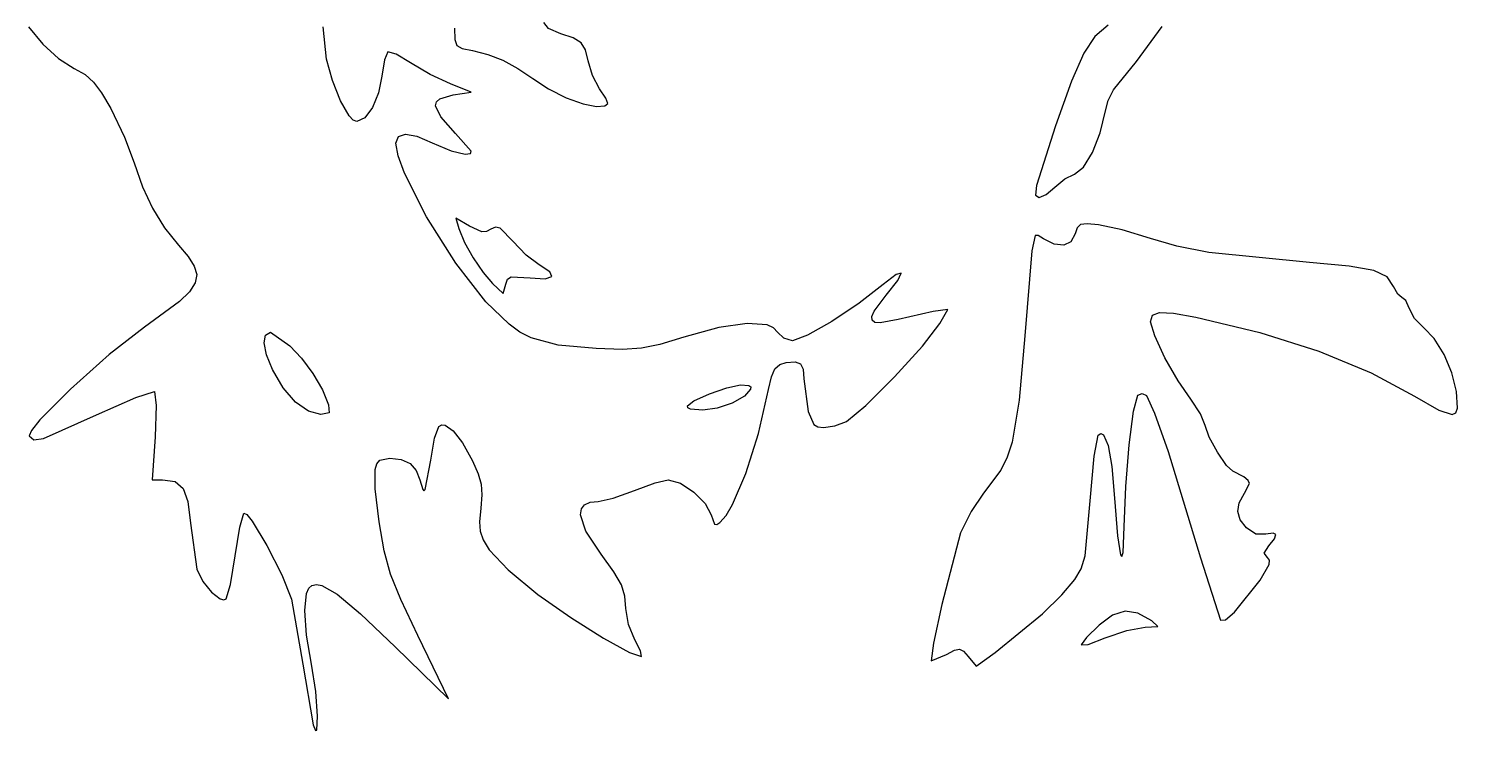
# Model space of a CAD drawing. Extents: x 9 to 147, y 4 to 173.
# Drawn here: x 30.4 to 146.7, y 4 to 61 of the extents above; entities that cross this region are included whole.
import ezdxf

# ---------------------------------------------------------------- set-up
doc = ezdxf.new("R2010")
doc.units = 0

msp = doc.modelspace()

# ---------------------------------------------------------------- linework, layer by layer
at = {"layer": 'Layer 1'}
for p, q in [((30.440177, 61.153206), (31.600354, 59.744889)), ((54.683765, 58.520705), (54.396124, 61.14706)), ((65.087541, 61.042362), (65.110846, 60.128204)), ((72.723895, 61.006274), (72.340304, 61.503752)), ((73.731308, 60.57987), (72.723895, 61.006274)), ((74.746062, 60.258236), (73.731308, 60.57987)), ((118.249422, 61.277665), (117.176117, 60.369968)), ((120.545654, 58.341141), (122.651964, 61.189824)), ((31.600354, 59.744889), (32.873375, 58.574234)), ((65.110846, 60.128204), (65.272397, 59.632485)), ((65.272397, 59.632485), (65.709643, 59.384416)), ((65.709643, 59.384416), (66.560036, 59.213209)), ((75.378163, 59.859939), (74.746062, 60.258236)), ((75.743167, 59.27048), (75.378163, 59.859939)), ((117.176117, 60.369968), (116.265663, 59.009038)), ((32.873375, 58.574234), (34.146794, 57.760469)), ((55.150854, 56.7785), (54.683765, 58.520705)), ((59.39657, 58.455706), (59.185212, 57.13076)), ((59.662168, 59.116547), (59.39657, 58.455706)), ((60.333108, 58.93544), (59.662168, 59.116547)), ((61.519192, 58.236013), (60.333108, 58.93544)), ((63.11, 57.287393), (61.519192, 58.236013)), ((66.560036, 59.213209), (67.783123, 58.912807)), ((67.783123, 58.912807), (69.006772, 58.432952)), ((69.006772, 58.432952), (70.2289, 57.774635)), ((75.956631, 58.375361), (75.743167, 59.27048)), ((76.311614, 57.205064), (75.956631, 58.375361)), ((116.265663, 59.009038), (115.278612, 56.736222)), ((118.699478, 56.036884), (120.545654, 58.341141)), ((34.146794, 57.760469), (35.032426, 57.26449)), ((35.032426, 57.26449), (35.725608, 56.663109)), ((59.185212, 57.13076), (58.909213, 55.777779)), ((64.75346, 56.507048), (63.11, 57.287393)), ((70.2289, 57.774635), (71.447423, 56.938849)), ((76.884085, 56.121815), (76.311614, 57.205064)), ((35.725608, 56.663109), (36.372421, 55.796283)), ((36.372421, 55.796283), (37.118948, 54.503975)), ((55.817241, 55.139416), (55.150854, 56.7785)), ((66.434447, 55.846648), (64.75346, 56.507048)), ((64.967244, 55.612051), (66.434447, 55.846648)), ((71.447423, 56.938849), (72.72917, 56.108343)), ((72.72917, 56.108343), (74.174794, 55.390153)), ((77.406196, 55.339447), (76.884085, 56.121815)), ((115.278612, 56.736222), (113.975516, 53.092863)), ((118.265308, 55.173878), (118.699478, 56.036884)), ((56.529136, 53.922211), (55.817241, 55.139416)), ((58.909213, 55.777779), (58.410997, 54.597373)), ((63.544358, 54.733854), (63.616993, 55.049598)), ((63.970045, 53.833008), (63.544358, 54.733854)), ((63.616993, 55.049598), (63.878885, 55.29266)), ((63.878885, 55.29266), (64.967244, 55.612051)), ((74.174794, 55.390153), (75.555131, 54.88363)), ((75.555131, 54.88363), (76.64102, 54.688125)), ((76.64102, 54.688125), (77.301597, 54.722582)), ((77.301597, 54.722582), (77.551011, 54.906362)), ((77.551011, 54.906362), (77.406196, 55.339447)), ((118.044458, 54.322647), (118.265308, 55.173878)), ((37.118948, 54.503975), (38.232933, 52.189972)), ((56.85409, 53.571424), (56.529136, 53.922211)), ((57.13275, 53.445641), (56.85409, 53.571424)), ((57.786773, 53.762381), (57.13275, 53.445641)), ((58.410997, 54.597373), (57.786773, 53.762381)), ((65.16233, 52.487496), (63.970045, 53.833008)), ((117.615077, 52.524929), (118.044458, 54.322647)), ((60.520416, 52.237454), (61.090875, 52.428494)), ((61.090875, 52.428494), (62.012899, 52.258775)), ((66.444898, 51.053762), (65.16233, 52.487496)), ((113.975516, 53.092863), (112.425101, 48.255086)), ((116.981141, 50.924293), (117.615077, 52.524929)), ((38.232933, 52.189972), (39.029947, 50.09425)), ((60.325038, 51.685984), (60.520416, 52.237454)), ((60.511745, 50.66419), (60.325038, 51.685984)), ((62.012899, 52.258775), (63.262973, 51.727965)), ((63.262973, 51.727965), (64.81233, 51.072459)), ((39.029947, 50.09425), (39.702579, 48.146232)), ((61.0305, 49.255476), (60.511745, 50.66419)), ((64.81233, 51.072459), (65.961372, 50.799806)), ((65.961372, 50.799806), (66.394082, 50.842299)), ((66.394082, 50.842299), (66.444898, 51.053762)), ((116.248448, 49.736605), (116.981141, 50.924293)), ((62.815959, 45.714511), (61.0305, 49.255476)), ((114.720583, 48.785135), (115.522801, 49.177733)), ((115.522801, 49.177733), (116.248448, 49.736605)), ((39.702579, 48.146232), (40.518185, 46.401282)), ((112.425101, 48.255086), (112.354033, 47.458772)), ((113.214486, 47.522322), (113.919425, 48.123985)), ((113.919425, 48.123985), (114.720583, 48.785135)), ((112.354033, 47.458772), (112.644485, 47.272026)), ((112.644485, 47.272026), (113.214486, 47.522322)), ((40.518185, 46.401282), (41.494195, 44.82712)), ((65.185023, 41.937538), (62.815959, 45.714511)), ((66.292631, 44.940516), (65.189847, 45.591744)), ((65.189847, 45.591744), (65.439966, 44.756366)), ((41.494195, 44.82712), (42.648038, 43.391468)), ((65.439966, 44.756366), (65.898059, 43.634653)), ((67.305853, 44.501749), (66.292631, 44.940516)), ((67.679759, 44.525583), (67.305853, 44.501749)), ((68.05264, 44.699569), (67.679759, 44.525583)), ((68.433354, 44.864283), (68.05264, 44.699569)), ((68.790916, 44.791997), (68.433354, 44.864283)), ((69.824997, 43.722374), (68.790916, 44.791997)), ((112.306524, 44.181691), (112.044409, 42.954729)), ((112.555089, 44.197246), (112.306524, 44.181691)), ((112.989855, 43.924868), (112.555089, 44.197246)), ((115.577128, 44.316805), (115.229769, 43.682725)), ((115.744946, 44.824794), (115.577128, 44.316805)), ((116.017439, 45.077923), (115.744946, 44.824794)), ((116.541089, 45.132879), (116.017439, 45.077923)), ((117.462374, 45.04635), (116.541089, 45.132879)), ((119.384661, 44.644227), (117.462374, 45.04635)), ((121.685832, 43.952385), (119.384661, 44.644227)), ((42.648038, 43.391468), (43.4179, 42.483682)), ((65.898059, 43.634653), (66.598048, 42.368941)), ((70.918873, 42.584091), (69.824997, 43.722374)), ((113.868035, 43.476471), (112.989855, 43.924868)), ((114.637372, 43.399185), (113.868035, 43.476471)), ((115.229769, 43.682725), (114.637372, 43.399185)), ((123.846201, 43.317925), (121.685832, 43.952385)), ((126.454509, 42.821114), (123.846201, 43.317925)), ((43.4179, 42.483682), (43.914125, 41.707262)), ((67.641301, 38.799004), (65.185023, 41.937538)), ((66.598048, 42.368941), (67.404796, 41.179429)), ((71.982587, 41.795853), (70.918873, 42.584091)), ((112.044409, 42.954729), (111.476084, 36.043808)), ((134.628904, 41.996231), (126.454509, 42.821114)), ((137.863537, 41.696188), (134.628904, 41.996231)), ((43.914125, 41.707262), (44.113835, 41.007637)), ((44.113835, 41.007637), (43.994151, 40.330237)), ((67.404796, 41.179429), (68.183168, 40.286316)), ((69.408371, 40.640114), (69.699011, 40.837047)), ((69.699011, 40.837047), (71.23752, 40.748808)), ((71.23752, 40.748808), (72.45085, 40.673639)), ((72.849081, 41.233442), (71.982587, 41.795853)), ((72.45085, 40.673639), (72.996603, 40.847277)), ((72.996603, 40.847277), (72.849081, 41.233442)), ((101.00544, 41.033792), (99.94483, 40.204472)), ((101.408726, 41.127736), (101.00544, 41.033792)), ((101.139771, 40.540972), (101.408726, 41.127736)), ((139.85337, 41.336051), (137.863537, 41.696188)), ((140.939122, 40.818553), (139.85337, 41.336051)), ((141.461509, 40.046427), (140.939122, 40.818553)), ((43.532195, 39.620492), (42.705089, 38.823831)), ((43.994151, 40.330237), (43.532195, 39.620492)), ((68.183168, 40.286316), (69.052766, 39.474221)), ((69.052766, 39.474221), (69.25138, 40.234458)), ((69.25138, 40.234458), (69.408371, 40.640114)), ((99.94483, 40.204472), (98.012775, 38.694874)), ((100.18366, 39.328171), (101.139771, 40.540972)), ((141.804321, 39.419055), (141.461509, 40.046427)), ((42.705089, 38.823831), (39.863914, 36.75148)), ((69.522594, 36.972364), (67.641301, 38.799004)), ((98.012775, 38.694874), (95.787694, 37.210842)), ((99.224606, 38.043216), (100.18366, 39.328171)), ((142.154012, 39.158132), (141.804321, 39.419055)), ((142.469969, 38.897914), (142.154012, 39.158132)), ((142.731157, 38.272306), (142.469969, 38.897914)), ((95.787694, 37.210842), (93.797827, 36.080094)), ((99.042849, 37.606061), (99.224606, 38.043216)), ((99.061253, 37.302476), (99.042849, 37.606061)), ((99.281055, 37.129975), (99.061253, 37.302476)), ((101.161208, 37.374134), (99.703491, 37.086074)), ((104.027177, 38.019717), (101.161208, 37.374134)), ((105.219566, 38.18764), (104.027177, 38.019717)), ((104.556344, 37.029822), (105.219566, 38.18764)), ((121.70841, 37.183986), (121.868544, 37.714901)), ((121.868544, 37.714901), (122.442056, 37.945678)), ((122.442056, 37.945678), (123.568614, 37.890772)), ((123.568614, 37.890772), (125.387885, 37.564634)), ((125.387885, 37.564634), (130.597931, 36.304593)), ((143.175525, 37.442176), (142.731157, 38.272306)), ((143.931307, 36.690097), (143.175525, 37.442176)), ((39.863914, 36.75148), (36.996507, 34.521813)), ((49.600543, 35.459652), (49.708487, 36.102386)), ((49.708487, 36.102386), (50.119876, 36.335908)), ((50.119876, 36.335908), (51.683035, 35.229243)), ((70.40212, 36.342867), (69.522594, 36.972364)), ((71.321437, 35.868565), (70.40212, 36.342867)), ((86.588445, 36.717603), (83.747381, 35.934799)), ((88.878713, 37.049225), (86.588445, 36.717603)), ((90.508845, 36.923912), (88.878713, 37.049225)), ((91.042192, 36.688106), (90.508845, 36.923912)), ((91.369502, 36.335908), (91.042192, 36.688106)), ((91.8764, 35.834434), (91.369502, 36.335908)), ((93.797827, 36.080094), (92.571417, 35.630352)), ((99.703491, 37.086074), (99.281055, 37.129975)), ((103.154751, 35.203276), (104.556344, 37.029822)), ((111.476084, 36.043808), (111.019198, 30.803798)), ((122.043907, 36.032811), (121.70841, 37.183986)), ((122.874738, 34.257913), (122.043907, 36.032811)), ((130.597931, 36.304593), (135.398666, 34.777291)), ((144.779904, 35.817159), (143.931307, 36.690097)), ((49.791511, 34.494456), (49.600543, 35.459652)), ((51.683035, 35.229243), (52.648269, 34.21892)), ((73.521057, 35.283483), (71.321437, 35.868565)), ((76.604684, 35.012991), (73.521057, 35.283483)), ((78.758907, 34.938345), (76.604684, 35.012991)), ((80.305811, 35.020399), (78.758907, 34.938345)), ((81.787826, 35.329201), (80.305811, 35.020399)), ((83.747381, 35.934799), (81.787826, 35.329201)), ((92.571417, 35.630352), (91.8764, 35.834434)), ((100.87074, 32.690962), (103.154751, 35.203276)), ((145.572342, 34.530214), (144.779904, 35.817159)), ((36.996507, 34.521813), (33.849005, 31.708078)), ((50.276862, 33.293551), (49.791511, 34.494456)), ((52.648269, 34.21892), (53.571897, 32.96776)), ((91.149765, 33.344792), (91.537055, 33.715451)), ((91.537055, 33.715451), (92.075058, 33.878809)), ((92.075058, 33.878809), (92.800551, 33.920206)), ((92.800551, 33.920206), (93.229744, 33.757013)), ((93.229744, 33.757013), (93.434901, 33.320902)), ((123.93741, 32.369046), (122.874738, 34.257913)), ((135.398666, 34.777291), (139.63769, 33.037726)), ((146.207486, 33.026839), (145.572342, 34.530214)), ((51.158686, 31.811078), (50.276862, 33.293551)), ((53.571897, 32.96776), (54.341405, 31.64675)), ((90.627963, 31.678886), (90.863348, 32.69116)), ((90.863348, 32.69116), (91.149765, 33.344792)), ((93.434901, 33.320902), (93.488287, 32.543544)), ((93.488287, 32.543544), (93.857645, 29.897709)), ((98.532819, 30.360879), (100.87074, 32.690962)), ((139.63769, 33.037726), (143.162604, 31.140899)), ((146.584198, 31.504613), (146.207486, 33.026839)), ((33.849005, 31.708078), (31.366865, 29.203509)), ((39.163209, 31.030391), (40.676715, 31.507083)), ((40.676715, 31.507083), (40.829688, 30.365625)), ((52.163607, 30.653977), (51.158686, 31.811078)), ((54.341405, 31.64675), (54.844279, 30.426876)), ((85.813249, 31.326813), (87.248741, 31.818365)), ((87.248741, 31.818365), (88.354794, 32.050625)), ((88.354794, 32.050625), (89.030567, 32.012614)), ((89.175223, 31.69335), (88.662273, 31.126672)), ((89.030567, 32.012614), (89.175587, 31.888824)), ((89.175587, 31.888824), (89.175223, 31.69335)), ((89.807296, 28.100405), (90.627963, 31.678886)), ((124.968431, 30.875963), (123.93741, 32.369046)), ((146.663193, 30.144693), (146.584198, 31.504613)), ((35.967481, 29.610195), (39.163209, 31.030391)), ((40.829688, 30.365625), (40.742684, 27.826903)), ((53.206496, 29.901557), (52.163607, 30.653977)), ((54.844279, 30.426876), (54.878454, 29.777192)), ((84.040848, 30.333964), (84.55129, 30.754602)), ((84.068634, 30.183492), (84.040848, 30.333964)), ((84.55129, 30.754602), (85.813249, 31.326813)), ((87.661364, 30.573059), (86.446011, 30.152729)), ((88.662273, 31.126672), (87.661364, 30.573059)), ((96.9695, 29.081028), (98.532819, 30.360879)), ((111.019198, 30.803798), (110.434022, 27.405157)), ((120.323828, 29.910349), (120.670537, 31.202988)), ((120.670537, 31.202988), (121.010615, 31.354727)), ((121.010615, 31.354727), (121.364451, 31.17653)), ((121.364451, 31.17653), (122.023149, 29.745409)), ((125.770075, 29.698434), (124.968431, 30.875963)), ((143.162604, 31.140899), (145.144384, 29.983242)), ((31.366865, 29.203509), (30.67076, 28.346297)), ((31.655255, 27.699153), (35.967481, 29.610195)), ((54.202223, 29.633126), (53.206496, 29.901557)), ((54.878454, 29.777192), (54.202223, 29.633126)), ((84.285725, 30.074523), (84.068634, 30.183492)), ((85.289726, 29.985904), (84.285725, 30.074523)), ((86.446011, 30.152729), (85.289726, 29.985904)), ((93.857645, 29.897709), (94.325208, 28.831835)), ((96.018851, 28.723532), (96.9695, 29.081028)), ((119.971993, 27.185685), (120.323828, 29.910349)), ((122.023149, 29.745409), (123.127504, 26.622342)), ((126.153413, 28.740245), (125.770075, 29.698434)), ((145.144384, 29.983242), (146.247251, 29.644371)), ((146.247251, 29.644371), (146.529088, 29.788357)), ((146.529088, 29.788357), (146.663193, 30.144693)), ((30.67076, 28.346297), (30.495541, 27.901339)), ((30.495541, 27.901339), (30.869073, 27.594714)), ((63.465688, 27.720805), (63.815424, 28.678509)), ((63.815424, 28.678509), (64.044994, 28.80725)), ((64.044994, 28.80725), (64.318485, 28.786497)), ((64.318485, 28.786497), (64.972888, 28.32163)), ((64.972888, 28.32163), (65.72995, 27.334143)), ((88.783331, 24.854042), (89.807296, 28.100405)), ((94.325208, 28.831835), (94.651048, 28.629842)), ((94.651048, 28.629842), (95.10789, 28.574792)), ((95.10789, 28.574792), (96.018851, 28.723532)), ((117.114226, 26.265507), (117.436621, 27.971894)), ((117.436621, 27.971894), (117.668955, 28.097659)), ((117.668955, 28.097659), (117.884534, 27.996804)), ((117.884534, 27.996804), (118.261372, 27.130828)), ((126.482059, 27.810901), (126.153413, 28.740245)), ((30.869073, 27.594714), (31.655255, 27.699153)), ((40.742684, 27.826903), (40.49327, 24.341456)), ((63.149026, 25.942363), (63.465688, 27.720805)), ((65.72995, 27.334143), (66.540986, 25.874276)), ((110.434022, 27.405157), (110.034135, 26.170502)), ((118.261372, 27.130828), (118.559034, 25.405153)), ((119.694174, 23.796849), (119.971993, 27.185685)), ((127.149305, 26.580494), (126.482059, 27.810901)), ((58.620018, 25.177672), (58.763184, 25.63503)), ((58.763184, 25.63503), (59.009799, 25.919206)), ((59.009799, 25.919206), (59.83644, 26.105346)), ((59.83644, 26.105346), (60.755383, 25.994094)), ((60.755383, 25.994094), (61.466628, 25.659831)), ((61.466628, 25.659831), (61.971232, 25.101797)), ((62.705937, 23.535491), (63.149026, 25.942363)), ((66.540986, 25.874276), (67.012954, 24.824382)), ((110.034135, 26.170502), (109.531147, 25.125174)), ((116.796329, 22.620252), (117.114226, 26.265507)), ((123.127504, 26.622342), (125.773471, 17.991452)), ((127.877935, 25.506654), (127.149305, 26.580494)), ((58.62096, 23.606074), (58.620018, 25.177672)), ((61.971232, 25.101797), (62.270256, 24.319231)), ((67.012954, 24.824382), (67.257611, 23.976198)), ((87.694608, 22.318881), (88.783331, 24.854042)), ((109.531147, 25.125174), (108.121165, 23.241141)), ((118.559034, 25.405153), (118.769416, 22.850969)), ((128.390731, 25.047012), (127.877935, 25.506654)), ((129.281848, 24.569703), (128.390731, 25.047012)), ((129.628734, 24.285656), (129.281848, 24.569703)), ((40.49327, 24.341456), (41.345934, 24.341456)), ((41.345934, 24.341456), (42.35182, 24.189017)), ((42.35182, 24.189017), (43.006505, 23.64053)), ((43.006505, 23.64053), (43.39773, 22.559238)), ((58.96649, 20.92974), (58.62096, 23.606074)), ((62.270256, 24.319231), (62.499242, 23.550842)), ((62.499242, 23.550842), (62.603867, 23.446248)), ((62.603867, 23.446248), (62.705937, 23.535491)), ((67.257611, 23.976198), (67.31276, 23.114059)), ((77.998466, 22.836637), (79.727828, 23.459511)), ((79.727828, 23.459511), (81.394087, 24.082385)), ((81.394087, 24.082385), (82.457624, 24.341456)), ((82.457624, 24.341456), (83.457452, 24.053005)), ((83.457452, 24.053005), (84.555242, 23.334804)), ((84.555242, 23.334804), (85.47973, 22.407582)), ((119.569517, 20.511698), (119.694174, 23.796849)), ((128.918349, 22.468954), (129.349581, 23.256311)), ((129.349581, 23.256311), (129.752145, 24.039346)), ((129.752145, 24.039346), (129.628734, 24.285656)), ((43.39773, 22.559238), (43.613239, 20.808384)), ((67.31276, 23.114059), (67.216203, 22.022293)), ((75.403683, 21.965175), (75.668208, 22.304571)), ((75.668208, 22.304571), (76.12802, 22.509112)), ((76.12802, 22.509112), (76.78319, 22.577566)), ((76.78319, 22.577566), (77.998466, 22.836637)), ((85.47973, 22.407582), (85.959651, 21.492068)), ((87.169258, 21.436463), (87.694608, 22.318881)), ((108.121165, 23.241141), (107.100138, 21.770322)), ((116.383535, 18.167312), (116.796329, 22.620252)), ((118.769416, 22.850969), (119.008038, 19.778372)), ((128.798498, 21.758063), (128.918349, 22.468954)), ((47.629969, 20.495867), (47.957347, 21.63459)), ((47.957347, 21.63459), (48.202312, 21.516605)), ((48.202312, 21.516605), (48.634234, 20.9666)), ((48.634234, 20.9666), (49.820676, 19.002381)), ((59.371231, 18.55798), (58.96649, 20.92974)), ((67.216203, 22.022293), (67.113303, 20.929586)), ((67.113303, 20.929586), (67.163199, 20.147631)), ((75.334375, 21.492156), (75.403683, 21.965175)), ((75.78113, 20.150178), (75.334375, 21.492156)), ((85.959651, 21.492068), (86.225734, 20.728083)), ((86.679671, 20.874001), (87.169258, 21.436463)), ((107.100138, 21.770322), (106.252147, 20.026981)), ((128.991848, 21.089769), (128.798498, 21.758063)), ((129.500218, 20.430206), (128.991848, 21.089769)), ((43.613239, 20.808384), (44.138878, 17.073171)), ((47.245441, 18.167841), (47.629969, 20.495867)), ((67.163199, 20.147631), (67.409283, 19.461456)), ((77.00791, 18.288491), (75.78113, 20.150178)), ((86.225734, 20.728083), (86.412982, 20.701245)), ((86.412982, 20.701245), (86.679671, 20.874001)), ((106.252147, 20.026981), (104.715755, 14.20244)), ((119.008038, 19.778372), (119.262865, 18.241748)), ((119.470993, 18.424917), (119.569517, 20.511698)), ((130.263541, 19.919604), (129.500218, 20.430206)), ((131.087719, 19.907742), (130.263541, 19.919604)), ((131.666616, 19.996146), (131.087719, 19.907742)), ((131.899108, 19.875992), (131.666616, 19.996146)), ((131.787906, 19.536763), (131.899108, 19.875992)), ((49.820676, 19.002381), (51.040125, 16.605635)), ((67.409283, 19.461456), (67.894948, 18.656086)), ((67.894948, 18.656086), (69.441748, 17.008436)), ((130.943124, 18.374833), (131.335722, 18.967942)), ((131.335722, 18.967942), (131.787906, 19.536763)), ((46.857606, 15.82835), (47.245441, 18.167841)), ((59.877142, 16.670475), (59.371231, 18.55798)), ((78.053968, 16.855584), (77.00791, 18.288491)), ((116.059282, 17.109639), (116.383535, 18.167312)), ((119.262865, 18.241748), (119.376698, 18.10687)), ((119.376698, 18.10687), (119.470993, 18.424917)), ((125.773471, 17.991452), (127.381786, 12.918857)), ((130.611821, 16.179231), (131.358388, 17.461094)), ((131.203783, 18.009796), (130.943124, 18.374833)), ((131.384041, 17.797143), (131.203783, 18.009796)), ((131.358388, 17.461094), (131.384041, 17.797143)), ((44.138878, 17.073171), (44.618529, 16.075956)), ((51.040125, 16.605635), (51.816033, 14.640061)), ((60.709219, 14.602259), (59.877142, 16.670475)), ((69.441748, 17.008436), (71.861937, 15.00942)), ((78.665217, 15.802288), (78.053968, 16.855584)), ((115.538676, 16.233206), (116.059282, 17.109639)), ((44.618529, 16.075956), (45.318347, 15.197274)), ((45.318347, 15.197274), (46.024184, 14.653819)), ((46.521893, 14.662286), (46.857606, 15.82835)), ((53.059663, 15.107547), (53.231163, 15.538125)), ((53.231163, 15.538125), (53.469503, 15.756251)), ((53.469503, 15.756251), (53.851874, 15.82582)), ((53.851874, 15.82582), (54.303917, 15.744085)), ((54.303917, 15.744085), (55.54397, 15.033453)), ((78.951755, 14.887369), (78.665217, 15.802288)), ((114.485148, 14.977703), (115.538676, 16.233206)), ((128.537751, 13.580007), (130.611821, 16.179231)), ((46.024184, 14.653819), (46.312439, 14.575519)), ((46.312439, 14.575519), (46.521893, 14.662286)), ((51.816033, 14.640061), (52.73643, 9.348391)), ((52.917582, 13.700878), (53.059663, 15.107547)), ((55.54397, 15.033453), (57.443564, 13.437854)), ((62.092456, 11.688367), (60.709219, 14.602259)), ((71.861937, 15.00942), (74.53563, 13.146388)), ((79.023683, 13.869594), (78.951755, 14.887369)), ((104.715755, 14.20244), (104.048845, 11.068415)), ((112.924414, 13.451993), (114.485148, 14.977703)), ((53.044053, 11.71993), (52.917582, 13.700878)), ((57.443564, 13.437854), (60.256599, 10.770792)), ((74.53563, 13.146388), (77.208199, 11.459503)), ((79.237026, 12.570357), (79.023683, 13.869594)), ((109.057085, 10.299833), (112.924414, 13.451993)), ((118.617038, 13.33185), (117.515996, 12.518454)), ((119.636986, 13.658015), (118.617038, 13.33185)), ((120.669765, 13.504888), (119.636986, 13.658015)), ((121.809305, 12.880404), (120.669765, 13.504888)), ((122.289435, 12.419764), (121.809305, 12.880404)), ((127.381786, 12.918857), (127.802837, 12.964591)), ((127.802837, 12.964591), (128.537751, 13.580007)), ((53.43987, 9.348391), (53.044053, 11.71993)), ((64.598238, 6.545217), (62.092456, 11.688367)), ((79.748289, 11.337001), (79.237026, 12.570357)), ((117.515996, 12.518454), (116.490471, 11.505937)), ((118.014472, 11.484462), (119.774481, 12.093665)), ((119.774481, 12.093665), (121.26779, 12.347004)), ((121.26779, 12.347004), (122.289435, 12.419764)), ((60.256599, 10.770792), (64.598238, 6.545217)), ((77.208199, 11.459503), (79.314163, 10.2871)), ((80.205093, 10.445486), (79.748289, 11.337001)), ((104.048845, 11.068415), (103.867015, 9.609799)), ((105.098916, 10.131205), (105.752327, 10.475247)), ((105.752327, 10.475247), (106.160866, 10.573192)), ((106.160866, 10.573192), (106.481431, 10.41125)), ((116.490471, 11.505937), (116.063962, 10.914373)), ((116.063962, 10.914373), (116.636918, 10.96116)), ((116.636918, 10.96116), (118.014472, 11.484462)), ((52.73643, 9.348391), (53.595092, 4.409499)), ((53.794968, 7.12606), (53.43987, 9.348391)), ((79.314163, 10.2871), (80.288039, 9.967516)), ((80.288039, 9.967516), (80.205093, 10.445486)), ((103.867015, 9.609799), (105.098916, 10.131205)), ((106.481431, 10.41125), (106.87092, 9.97563)), ((106.87092, 9.97563), (107.518268, 9.191405)), ((107.518268, 9.191405), (109.057085, 10.299833)), ((53.953118, 5.120391), (53.794968, 7.12606)), ((53.893449, 3.993998), (53.953118, 5.120391)), ((53.595092, 4.409499), (53.775411, 3.967598)), ((53.775411, 3.967598), (53.893449, 3.993998))]:
    msp.add_line(p, q, dxfattribs=at)

doc.saveas('drawing.dxf')
